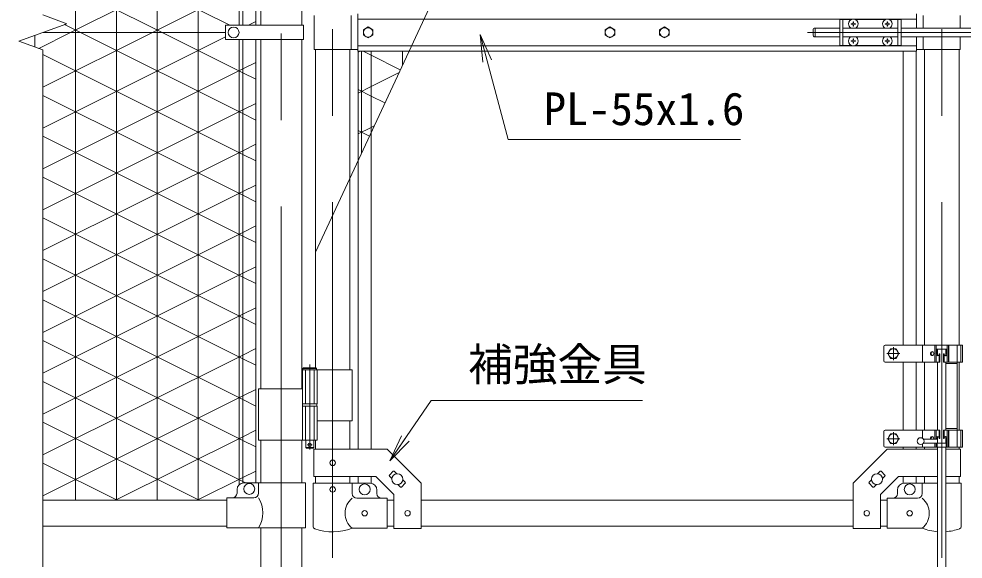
# Model space of a CAD drawing. Units: millimetres, scale not verified. Extents: x -4200 to 4200, y -2970 to 2970.
# Drawn here: x -143 to 1243, y -537 to 256 of the extents above; entities that cross this region are included whole.
import ezdxf
from ezdxf.enums import TextEntityAlignment as Align

# ---------------------------------------------------------------- set-up
doc = ezdxf.new("R2010")
doc.units = ezdxf.units.MM
doc.header["$LTSCALE"] = 20
for name, pattern in [('DASHED', [7.5, 6, -1.5]), ('USER1', [50.8, 31.75, -6.35, 6.35, -6.35]), ('USER3', [0.375, 0.25, -0.125])]:
    doc.linetypes.add(name, pattern=pattern)
for name, color, linetype, lineweight in [('0-1_D-BMK', 2, 'USER1', 13), ('0-2_D-STR1', 1, 'Continuous', 18), ('0-3_D-STR3', 3, 'Continuous', 13), ('0-4_0', 7, 'Continuous', 9), ('0-8_D-STR-DIM', 7, 'Continuous', 9), ('0-9_D-STR-TXT', 7, 'Continuous', 9), ('0-A_Defpoints', 8, 'Continuous', 18)]:
    doc.layers.add(name, color=color, linetype=linetype, lineweight=lineweight)
doc.styles.add('ＭＳ ゴシック', font='')
doc.styles.get('ＭＳ ゴシック').set_extended_font_data('MS Gothic')

# ---------------------------------------------------------------- blocks, each defined once
blk = doc.blocks.new('_Open')
at = {"layer": '0-4_0'}
blk.add_line((-20, 3.33), (0, 0), dxfattribs=at)
blk.add_lwpolyline([(-20, -3.33), (0, 0), (-20, 0)], dxfattribs=at)

msp = doc.modelspace()

# ---------------------------------------------------------------- linework, layer by layer
at = {"layer": '0-1_D-BMK'}
for p, q in [((317.39, 1003.1), (317.39, -535.29)), ((1211.59, 1003.1), (1211.59, -535.29)), ((241.99, 996.61), (241.99, -799.21)), ((1014.52, 236.37), (1638.97, 236.37)), ((1150.09, -235.13), (1131.09, -235.13)), ((1140.59, -225.63), (1140.59, -244.63)), ((283.83, -251.21), (283.83, -376.1)), ((1150.09, -360.13), (1131.09, -360.13)), ((1140.59, -350.63), (1140.59, -369.63)), ((287.46, -369.13), (280.21, -369.13))]:
    msp.add_line(p, q, dxfattribs=at)
at = {"layer": '0-2_D-STR1'}
for p, q in [((211.74, 703.87), (211.74, 246.87)), ((272.24, 703.87), (272.24, 246.87)), ((211.74, 225.87), (211.74, -287.13)), ((272.24, 225.87), (272.24, -287.13)), ((291.99, 211.37), (291.99, -256.13)), ((342.79, 211.37), (342.79, -259.13)), ((1186.19, 211.37), (1186.19, -222.63)), ((1236.99, 211.37), (1236.99, -222.63)), ((1186.19, -247.63), (1186.19, -347.63)), ((1236.99, -247.63), (1236.99, -347.63)), ((342.79, -334.13), (342.79, -375.58)), ((211.74, -362.13), (211.74, -424.93)), ((272.24, -362.13), (272.24, -424.93)), ((291.99, -362.13), (291.99, -375.58)), ((1186.19, -372.63), (1186.19, -375.58)), ((1236.99, -372.63), (1236.99, -375.58)), ((291.99, -415.58), (291.99, -425.63)), ((342.79, -415.58), (342.79, -425.63)), ((1186.19, -415.58), (1186.19, -425.63)), ((1236.99, -415.58), (1236.99, -425.63)), ((161.99, -450.63), (-108.01, -450.63)), ((397.39, -450.63), (407.39, -450.63)), ((447.39, -450.63), (1081.59, -450.63)), ((1121.59, -450.63), (1131.59, -450.63)), ((161.99, -488.63), (-108.01, -488.63)), ((211.74, -490.93), (211.74, -788.63)), ((272.24, -490.93), (272.24, -788.63)), ((397.39, -488.63), (407.39, -488.63)), ((447.39, -488.63), (1081.59, -488.63)), ((1121.59, -488.63), (1131.59, -488.63))]:
    msp.add_line(p, q, dxfattribs=at)
at = {"layer": '0-3_D-STR3'}
for p, q in [((185.49, 899.07), (185.49, 246.87)), ((204.49, 899.07), (204.49, 246.87)), ((354.49, 208.87), (354.49, 263.87)), ((1174.49, 242.87), (1174.49, 263.87)), ((290.39, 261.37), (290.39, 211.37)), ((344.39, 261.37), (344.39, 211.37)), ((1174.49, 255.87), (354.49, 255.87)), ((1061.84, 255.37), (1061.84, 217.37)), ((1079.24, 255.37), (1061.84, 255.37)), ((1066.34, 255.37), (1066.34, 217.37)), ((1081.45, 252.02), (1081.42, 250.72)), ((1082.24, 252.02), (1081.45, 252.02)), ((1082.24, 252.02), (1082.26, 250.72)), ((1129.24, 255.37), (1084.44, 255.37)), ((1131.45, 252.02), (1131.42, 250.72)), ((1132.24, 252.02), (1131.45, 252.02)), ((1132.24, 252.02), (1132.26, 250.72)), ((1151.84, 255.37), (1134.44, 255.37)), ((1147.34, 255.37), (1147.34, 217.37)), ((1151.84, 255.37), (1151.84, 217.37)), ((1184.59, 261.37), (1184.59, 242.87)), ((1238.59, 261.37), (1238.59, 242.87)), ((-108.01, 236.37), (159.99, 236.37)), ((159.99, 246.87), (159.99, 225.87)), ((274.79, 246.87), (159.99, 246.87)), ((274.79, 246.87), (274.79, 225.87)), ((1022.64, 239.87), (1022.64, 232.87)), ((1037.09, 242.87), (1025.64, 242.87)), ((1025.64, 242.87), (1025.64, 229.87)), ((1036.94, 242.87), (1061.84, 242.87)), ((1066.34, 242.87), (1147.34, 242.87)), ((1078.69, 248.47), (1078.69, 248.87)), ((1079.99, 248.45), (1078.69, 248.47)), ((1081.45, 245.72), (1081.42, 247.01)), ((1082.24, 245.72), (1081.45, 245.72)), ((1082.24, 245.72), (1082.26, 247.01)), ((1083.69, 249.29), (1084.99, 249.26)), ((1084.99, 249.26), (1084.99, 248.87)), ((1129.99, 249.29), (1128.69, 249.26)), ((1128.69, 249.26), (1128.69, 248.87)), ((1131.45, 245.72), (1131.42, 247.01)), ((1132.24, 245.72), (1131.45, 245.72)), ((1132.24, 245.72), (1132.26, 247.01)), ((1133.69, 248.45), (1134.99, 248.47)), ((1134.99, 248.47), (1134.99, 248.87)), ((1151.84, 242.87), (1332.64, 242.87)), ((274.79, 225.87), (159.99, 225.87)), ((185.49, -424.93), (185.49, 225.87)), ((204.49, -424.93), (204.49, 225.87)), ((1037.09, 229.87), (1025.64, 229.87)), ((1036.94, 229.87), (1061.84, 229.87)), ((1066.34, 229.87), (1147.34, 229.87)), ((1078.69, 223.47), (1078.69, 223.87)), ((1079.99, 223.45), (1078.69, 223.47)), ((1081.45, 227.02), (1081.42, 225.72)), ((1081.45, 220.72), (1081.42, 222.01)), ((1082.24, 227.02), (1081.45, 227.02)), ((1082.24, 227.02), (1082.26, 225.72)), ((1082.24, 220.72), (1082.26, 222.01)), ((1083.69, 224.29), (1084.99, 224.26)), ((1083.69, 223.45), (1084.99, 223.47)), ((1084.99, 224.26), (1084.99, 223.87)), ((1084.99, 223.47), (1084.99, 223.87)), ((1129.99, 224.29), (1128.69, 224.26)), ((1128.69, 224.26), (1128.69, 223.87)), ((1131.45, 227.02), (1131.42, 225.72)), ((1131.45, 220.72), (1131.42, 222.01)), ((1132.24, 227.02), (1131.45, 227.02)), ((1132.24, 227.02), (1132.26, 225.72)), ((1132.24, 220.72), (1132.26, 222.01)), ((1133.69, 224.29), (1134.99, 224.26)), ((1133.69, 223.45), (1134.99, 223.47)), ((1134.99, 224.26), (1134.99, 223.87)), ((1134.99, 223.47), (1134.99, 223.87)), ((1151.84, 229.87), (1332.64, 229.87)), ((1174.49, 208.87), (1174.49, 229.87)), ((1184.59, 229.87), (1184.59, 211.37)), ((1238.59, 229.87), (1238.59, 211.37)), ((290.39, 211.37), (354.49, 211.37)), ((1174.49, 216.87), (354.49, 216.87)), ((1174.49, 208.87), (354.49, 208.87)), ((354.89, 208.87), (354.89, -375.58)), ((373.89, 208.87), (373.89, -375.58)), ((1079.24, 217.37), (1061.84, 217.37)), ((1082.24, 220.72), (1081.45, 220.72)), ((1129.24, 217.37), (1084.44, 217.37)), ((1132.24, 220.72), (1131.45, 220.72)), ((1151.84, 217.37), (1134.44, 217.37)), ((1155.09, 208.87), (1155.09, -222.63)), ((1174.09, 208.87), (1174.09, -222.63)), ((1238.59, 211.37), (1174.49, 211.37)), ((1126.59, -224.63), (1126.59, -245.63)), ((1242.19, -222.63), (1128.59, -222.63)), ((1183.29, -222.63), (1183.29, -247.63)), ((1201.59, -222.63), (1201.59, -247.63)), ((1203.49, -222.63), (1203.49, -247.63)), ((1219.69, -228.63), (1203.49, -228.63)), ((1205.09, -235.63), (1205.09, -228.63)), ((1205.59, -228.63), (1205.59, -237.65)), ((1208.09, -235.63), (1208.09, -247.63)), ((1208.09, -235.63), (1208.78, -235.63)), ((1208.78, -235.63), (1208.78, -247.63)), ((1214.4, -235.63), (1214.4, -247.63)), ((1215.09, -235.63), (1214.4, -235.63)), ((1215.09, -235.63), (1215.09, -247.63)), ((1217.59, -228.63), (1217.59, -237.65)), ((1218.09, -228.63), (1218.09, -235.63)), ((1219.69, -222.63), (1219.69, -247.63)), ((1221.59, -222.63), (1221.59, -247.63)), ((1221.83, -222.63), (1221.83, -247.63)), ((1234.29, -222.63), (1234.29, -372.63)), ((1239.89, -222.63), (1239.89, -247.63)), ((1242.19, -222.63), (1242.19, -247.63)), ((1208.78, -247.63), (1128.59, -247.63)), ((1155.09, -247.63), (1155.09, -347.63)), ((1174.09, -247.63), (1174.09, -347.63)), ((1205.59, -247.63), (1205.59, -347.63)), ((1242.19, -247.63), (1214.4, -247.63)), ((1217.59, -247.63), (1217.59, -347.63)), ((273.03, -259.13), (273.03, -309.13)), ((345.94, -259.13), (273.03, -259.13)), ((273.83, -257.13), (274.83, -256.13)), ((273.83, -257.13), (273.83, -259.13)), ((273.83, -257.13), (293.83, -257.13)), ((292.83, -256.13), (274.83, -256.13)), ((294.63, -259.13), (294.63, -309.13)), ((345.94, -259.13), (345.94, -334.13)), ((1234.29, -249.93), (1217.59, -249.93)), ((273.03, -287.13), (208.69, -287.13)), ((208.69, -287.13), (208.69, -362.13)), ((294.63, -309.13), (273.03, -309.13)), ((294.63, -312.13), (273.03, -312.13)), ((273.03, -312.13), (273.03, -362.13)), ((273.33, -309.13), (273.33, -312.13)), ((294.33, -312.13), (273.33, -312.13)), ((294.33, -309.13), (294.33, -312.13)), ((294.63, -312.13), (294.63, -362.13)), ((345.94, -334.13), (294.74, -334.13)), ((1234.29, -345.33), (1217.59, -345.33)), ((1126.59, -349.63), (1126.59, -370.63)), ((1208.78, -347.63), (1128.59, -347.63)), ((1183.29, -347.63), (1183.29, -359.42)), ((1201.59, -360.63), (1201.59, -347.63)), ((1203.49, -360.63), (1203.49, -347.63)), ((1205.09, -359.63), (1205.09, -360.63)), ((1205.59, -357.62), (1205.59, -366.63)), ((1208.09, -359.63), (1208.09, -347.63)), ((1208.09, -359.63), (1208.78, -359.63)), ((1208.78, -359.63), (1208.78, -347.63)), ((1242.19, -347.63), (1214.4, -347.63)), ((1214.4, -359.63), (1214.4, -347.63)), ((1215.09, -359.63), (1214.4, -359.63)), ((1215.09, -359.63), (1215.09, -347.63)), ((1217.59, -357.62), (1217.59, -366.63)), ((1218.09, -372.63), (1218.09, -359.63)), ((1219.69, -372.63), (1219.69, -347.63)), ((1221.59, -372.63), (1221.59, -347.63)), ((1221.83, -347.63), (1221.83, -372.63)), ((1239.89, -347.63), (1239.89, -372.63)), ((1242.19, -347.63), (1242.19, -372.63)), ((294.63, -362.13), (208.69, -362.13)), ((278.83, -374.13), (277.83, -373.13)), ((288.83, -374.13), (278.83, -374.13)), ((288.83, -374.13), (289.83, -373.13)), ((289.83, -362.13), (289.83, -373.13)), ((1242.19, -372.63), (1128.59, -372.63)), ((1155.09, -372.63), (1155.09, -375.58)), ((1174.09, -372.63), (1174.09, -375.58)), ((1183.29, -367.84), (1183.29, -372.63)), ((1205.59, -360.63), (1184.59, -360.63)), ((1205.59, -366.63), (1184.59, -366.63)), ((1201.59, -372.63), (1201.59, -366.63)), ((1205.59, -366.63), (1203.49, -366.63)), ((1203.49, -372.63), (1203.49, -366.63)), ((1203.49, -366.63), (1218.09, -366.63)), ((1205.09, -366.63), (1205.09, -372.63)), ((1205.59, -372.63), (1205.59, -621.63)), ((1217.59, -372.63), (1217.59, -621.63)), ((289.69, -415.58), (289.69, -375.58)), ((1239.29, -375.58), (1217.59, -375.58)), ((1239.29, -415.58), (1239.29, -375.58)), ((289.69, -415.58), (380.82, -415.58)), ((354.89, -415.58), (354.89, -425.63)), ((373.89, -415.58), (373.89, -425.63)), ((380.82, -415.58), (407.39, -442.15)), ((400.72, -413.57), (406.38, -407.92)), ((400.72, -414.99), (404.44, -418.7)), ((407.8, -407.92), (411.51, -411.63)), ((1121.19, -407.92), (1117.47, -411.63)), ((1148.16, -415.58), (1121.59, -442.15)), ((1128.26, -413.57), (1122.6, -407.92)), ((1128.26, -414.99), (1124.54, -418.7)), ((1205.59, -415.58), (1148.16, -415.58)), ((1155.09, -415.58), (1155.09, -425.63)), ((1174.09, -415.58), (1174.09, -425.63)), ((1239.29, -415.58), (1217.59, -415.58)), ((277.69, -424.93), (186.99, -424.93)), ((208.59, -424.93), (208.59, -439.93)), ((277.69, -424.93), (277.69, -490.93)), ((288.84, -425.63), (345.94, -425.63)), ((288.84, -425.63), (288.84, -489.33)), ((345.94, -425.63), (345.94, -440.63)), ((345.94, -425.63), (372.39, -425.63)), ((413.27, -427.53), (416.99, -431.25)), ((418.4, -431.25), (424.06, -425.59)), ((420.34, -420.46), (424.06, -424.18)), ((447.39, -491.83), (447.39, -425.58)), ((1081.59, -491.83), (1081.59, -425.58)), ((1108.64, -420.46), (1104.92, -424.18)), ((1110.58, -431.25), (1104.92, -425.59)), ((1115.71, -427.53), (1112, -431.25)), ((1183.04, -425.63), (1183.04, -440.63)), ((1240.14, -425.63), (1217.59, -425.63)), ((1240.14, -425.63), (1240.14, -489.33)), ((176.99, -434.93), (176.99, -439.93)), ((382.39, -440.63), (382.39, -435.63)), ((407.39, -491.83), (407.39, -442.15)), ((1121.59, -491.83), (1121.59, -442.15)), ((1146.59, -440.63), (1146.59, -435.63)), ((201.59, -446.93), (161.99, -446.93)), ((161.99, -446.93), (161.99, -490.93)), ((397.39, -447.63), (352.94, -447.63)), ((397.39, -491.63), (397.39, -447.63)), ((1131.59, -447.63), (1176.04, -447.63)), ((1131.59, -491.63), (1131.59, -447.63)), ((277.69, -490.93), (161.99, -490.93)), ((397.39, -491.63), (345.94, -491.63)), ((407.39, -491.83), (447.39, -491.83)), ((1121.59, -491.83), (1081.59, -491.83)), ((1131.59, -491.63), (1183.04, -491.63))]:
    msp.add_line(p, q, dxfattribs=at)
at = {"layer": '0-3_D-STR3', "linetype": 'USER3'}
msp.add_line((1221.83, -247.63), (1235.83, -247.63), dxfattribs=at)
at = {"layer": '0-3_D-STR3', "linetype": 'DASHED'}
for p, q in [((277.53, -259.13), (277.53, -309.13)), ((290.13, -259.13), (290.13, -309.13)), ((277.53, -312.13), (277.53, -362.13)), ((290.13, -312.13), (290.13, -362.13))]:
    msp.add_line(p, q, dxfattribs=at)
at = {"layer": '0-3_D-STR3'}
for points in [[(369.49, 244.47), (376.51, 240.42), (376.51, 232.32), (369.49, 228.27), (362.48, 232.32), (362.48, 240.42)], [(724.49, 244.47), (717.48, 240.42), (717.48, 232.32), (724.49, 228.27), (731.51, 232.32), (731.51, 240.42)], [(804.49, 244.47), (797.48, 240.42), (797.48, 232.32), (804.49, 228.27), (811.51, 232.32), (811.51, 240.42)], [(1144.64, -228.12), (1148.69, -235.13), (1144.64, -242.15), (1136.54, -242.15), (1132.49, -235.13), (1136.54, -228.12)], [(1144.64, -353.12), (1148.69, -360.13), (1144.64, -367.15), (1136.54, -367.15), (1132.49, -360.13), (1136.54, -353.12)]]:
    msp.add_lwpolyline(points, close=True, dxfattribs=at)
for points in [[(1079.99, 249.29), (1078.69, 249.26), (1078.69, 248.87)], [(1083.69, 248.45), (1084.99, 248.47), (1084.99, 248.87)], [(1129.99, 248.45), (1128.69, 248.47), (1128.69, 248.87)], [(1133.69, 249.29), (1134.99, 249.26), (1134.99, 248.87)], [(1079.99, 224.29), (1078.69, 224.26), (1078.69, 223.87)], [(1129.99, 223.45), (1128.69, 223.47), (1128.69, 223.87)], [(292.83, -256.13), (293.83, -257.13), (293.83, -259.13)], [(277.83, -362.13), (277.83, -373.13), (289.83, -373.13)], [(289.69, -375.58), (397.39, -375.58), (447.39, -425.58)], [(1205.59, -375.58), (1131.59, -375.58), (1081.59, -425.58)], [(1205.59, -425.63), (1183.04, -425.63), (1156.59, -425.63)]]:
    msp.add_lwpolyline(points, dxfattribs=at)
for centre, radius in [((171.99, 236.37), 8), ((369.49, 236.37), 7.03), ((724.49, 236.37), 7.03), ((804.49, 236.37), 7.03), ((1140.59, -235.13), 7.03), ((1140.59, -360.13), 7.03), ((1180.59, -363.63), 5), ((283.83, -369.13), 2.5), ((317.39, -395.58), 4), ((412.39, -419.58), 8), ((1116.59, -419.58), 8), ((194.99, -433.93), 8), ((364.39, -434.63), 8), ((1164.59, -434.63), 8), ((317.39, -434.63), 4), ((364.39, -469.63), 4), ((427.39, -469.58), 4), ((1101.59, -469.58), 4), ((1164.59, -469.63), 4)]:
    msp.add_circle(centre, radius, dxfattribs=at)
for centre, radius, start, end in [((1081.84, 248.87), 7, 0, 180), ((1079.94, 250.77), 1.49, 270, 0), ((1083.75, 250.77), 1.49, 180, 270), ((1131.84, 248.87), 7, 0, 180), ((1129.94, 250.77), 1.49, 270, 0), ((1133.75, 250.77), 1.49, 180, 270), ((1025.64, 239.87), 3, 90, 180), ((1081.84, 248.87), 7, 180, 238.99728), ((1079.94, 246.96), 1.49, 0, 90), ((1083.75, 246.96), 1.49, 90, 180), ((1081.84, 248.87), 7, 301.00272, 0), ((1131.84, 248.87), 7, 180, 238.99728), ((1129.94, 246.96), 1.49, 0, 90), ((1133.75, 246.96), 1.49, 90, 180), ((1131.84, 248.87), 7, 301.00272, 0), ((1025.64, 232.87), 3, 180, 270), ((1081.84, 223.87), 7, 121.00272, 180), ((1081.84, 223.87), 7, 180, 0), ((1079.94, 225.77), 1.49, 270, 0), ((1079.94, 221.96), 1.49, 0, 90), ((1083.75, 225.77), 1.49, 180, 270), ((1083.75, 221.96), 1.49, 90, 180), ((1081.84, 223.87), 7, 0, 58.99728), ((1131.84, 223.87), 7, 121.00272, 180), ((1131.84, 223.87), 7, 180, 0), ((1129.94, 225.77), 1.49, 270, 0), ((1129.94, 221.96), 1.49, 0, 90), ((1133.75, 225.77), 1.49, 180, 270), ((1133.75, 221.96), 1.49, 90, 180), ((1131.84, 223.87), 7, 0, 58.99728), ((1128.59, -224.63), 2, 90, 180), ((1128.59, -245.63), 2, 180, 270), ((1128.59, -349.63), 2, 90, 180), ((1128.59, -370.63), 2, 180, 270), ((401.43, -414.28), 1, 135, 225), ((407.09, -408.62), 1, 45, 135), ((1121.89, -408.62), 1, 45, 135), ((1127.55, -414.28), 1, 315, 45), ((186.99, -434.93), 10, 90, 180), ((372.39, -435.63), 10, 0, 90), ((423.35, -424.89), 1, 315, 45), ((1105.63, -424.89), 1, 135, 225), ((1156.59, -435.63), 10, 90, 180), ((169.99, -439.93), 7, 270, 0), ((201.59, -439.93), 7, 270, 0), ((352.94, -440.63), 7, 180, 270), ((389.39, -440.63), 7, 180, 270), ((417.69, -430.54), 1, 225, 315), ((1111.29, -430.54), 1, 225, 315), ((1139.59, -440.63), 7, 270, 0), ((1176.04, -440.63), 7, 270, 0), ((174.38, -468.93), 40.68, 327.25964, 32.74036), ((364.14, -469.63), 28.55, 129.59418, 230.40582), ((1164.85, -469.63), 28.55, 309.59418, 50.40582), ((292.14, -489.33), 3.3, 180, 250.77949), ((317.39, -416.9), 80, 250.77949, 290.9084), ((1211.59, -416.9), 80, 249.0916, 265.69878), ((1211.59, -416.9), 80, 274.30122, 289.22051), ((1236.84, -489.33), 3.3, 289.22051, 0)]:
    msp.add_arc(centre, radius, start, end, dxfattribs=at)
msp.add_ellipse((1197.44, -235.13), major_axis=(0, 3), ratio=0.839449, dxfattribs=at)
for centre, major_axis, ratio, start_param, end_param in [((1198.6, -235.13), (0, -3), 0.839449, 3.3733968, 6.0513812), ((1205.79, -235.59), (0, -3), 0.766727, 4.7027468, 7.8414058), ((1206.94, -235.59), (0, -3), 0.615242, 4.7027468, 6.0032469), ((1217.39, -235.59), (0, -3), 0.766727, 4.7249648, 7.8636238), ((1216.25, -235.59), (0, -3), 0.615242, 0.2799384, 1.5804385), ((1197.44, -360.13), (0, -3), 0.839449, 1.4033482, 4.8798371), ((1198.6, -360.13), (0, -3), 0.839449, 3.3733968, 4.8798371), ((1205.79, -359.67), (0, 3), 0.766727, 4.7249648, 7.8636238), ((1206.94, -359.67), (0, 3), 0.615242, 0.2799384, 1.5804385), ((1217.39, -359.67), (0, 3), 0.766727, 4.7027468, 7.8414058), ((1216.25, -359.67), (0, 3), 0.615242, 4.7027468, 6.0032469)]:
    msp.add_ellipse(centre, major_axis=major_axis, ratio=ratio, start_param=start_param, end_param=end_param, dxfattribs=at)
at = {"layer": '0-4_0'}
for p, q in [((-60, 236.37), (-60, 923.37)), ((0, 236.37), (0, 923.37)), ((60, 236.37), (60, 923.37)), ((120, 236.37), (120, 923.37)), ((180, 246.87), (180, 901.97)), ((166.22, 246.87), (-108.01, 383.98)), ((193.7, 246.87), (204.49, 252.26)), ((-60, -450.63), (-60, 236.37)), ((0, -450.63), (0, 236.37)), ((60, -450.63), (60, 236.37)), ((120, -450.63), (120, 236.37)), ((-120, 215.08), (-120, 232)), ((-108.01, 96.01), (159.99, 230.01)), ((180, -427.84), (180, 225.87)), ((354.89, 207.46), (357.7, 208.87)), ((360, 59.84), (360, 208.87)), ((420, 188.51), (420, 208.87)), ((185.49, 57.23), (-108.01, 203.98)), ((-108.01, 36.01), (185.49, 182.76)), ((185.49, 182.76), (204.49, 192.26)), ((373.89, 156.96), (414.83, 177.44)), ((354.89, 147.46), (373.89, 156.96)), ((185.49, -2.77), (-108.01, 143.98)), ((185.49, 122.76), (204.49, 132.26)), ((-108.01, -23.99), (185.49, 122.76)), ((373.89, 96.96), (378.35, 99.19)), ((185.49, -62.77), (-108.01, 83.98)), ((354.89, 87.46), (373.89, 96.96)), ((371.4, 84.28), (354.89, 92.53)), ((185.49, 62.76), (204.49, 72.26)), ((-108.01, -83.99), (185.49, 62.76)), ((204.49, 47.73), (185.49, 57.23)), ((185.49, -122.77), (-108.01, 23.98)), ((-108.01, -143.99), (185.49, 2.76)), ((185.49, 2.76), (204.49, 12.26)), ((204.49, -12.27), (185.49, -2.77)), ((185.49, -182.77), (-108.01, -36.02)), ((185.49, -57.24), (204.49, -47.74)), ((-108.01, -203.99), (185.49, -57.24)), ((204.49, -72.27), (185.49, -62.77)), ((185.49, -242.77), (-108.01, -96.02)), ((185.49, -117.24), (204.49, -107.74)), ((-108.01, -263.99), (185.49, -117.24)), ((204.49, -132.27), (185.49, -122.77)), ((185.49, -302.77), (-108.01, -156.02)), ((-108.01, -323.99), (185.49, -177.24)), ((185.49, -177.24), (204.49, -167.74)), ((204.49, -192.27), (185.49, -182.77)), ((185.49, -362.77), (-108.01, -216.02)), ((185.49, -237.24), (204.49, -227.74)), ((-108.01, -383.99), (185.49, -237.24)), ((204.49, -252.27), (185.49, -242.77)), ((185.49, -297.24), (204.49, -287.74)), ((-108.01, -443.99), (185.49, -297.24)), ((204.49, -312.27), (185.49, -302.77)), ((121.22, -450.63), (-108.01, -336.02)), ((-1.3, -450.63), (185.49, -357.24)), ((185.49, -357.24), (204.49, -347.74)), ((204.49, -372.27), (185.49, -362.77)), ((1.22, -450.63), (-108.01, -396.02)), ((185.49, -417.24), (204.49, -407.74)), ((118.7, -450.63), (185.49, -417.24))]:
    msp.add_line(p, q, dxfattribs=at)
for points in [[(-114.14, 212.95), (-67.3, 236.37), (185.49, 362.76), (204.49, 372.26)], [(204.49, 167.73), (185.49, 177.23), (67.22, 236.37), (-108.01, 323.98)], [(-108.01, 156.01), (52.7, 236.37), (185.49, 302.76), (204.49, 312.26)], [(204.49, 107.73), (185.49, 117.23), (-52.78, 236.37), (-76.05, 248)], [(416.77, 181.59), (373.89, 203.03), (362.22, 208.87)], [(394.08, 132.94), (373.89, 143.03), (354.89, 152.53)], [(189.82, -424.93), (185.49, -422.77), (-108.01, -276.02)]]:
    msp.add_lwpolyline(points, dxfattribs=at)
at = {"layer": '0-8_D-STR-DIM'}
for p, q in [((-72.77, 249.19), (-108.01, 262.02)), ((-143.25, 223.54), (-72.77, 249.19)), ((-108.01, 210.72), (-143.25, 223.54)), ((-108.01, -631.63), (-108.01, 210.72))]:
    msp.add_line(p, q, dxfattribs=at)
at = {"layer": '0-9_D-STR-TXT'}
for points in [[(916.13, 79.11), (574.85, 79.11), (534.34, 231.26)], [(772.3, -304.05), (462.24, -304.05), (402.53, -391.19)]]:
    msp.add_lwpolyline(points, dxfattribs=at)
at = {"layer": '0-A_Defpoints'}
msp.add_line((780.39, 961.37), (291.99, -86), dxfattribs=at)

# ---------------------------------------------------------------- block references
at = {"layer": '0-9_D-STR-TXT', "xscale": 2, "yscale": 2}
for p, rotation in [((533.82, 233.19), 104.91069), ((401.4, -392.84), 235.58239)]:
    msp.add_blockref('_Open', p, dxfattribs=dict(at, rotation=rotation))

# ---------------------------------------------------------------- texts
at = {"layer": '0-9_D-STR-TXT', "style": 'ＭＳ ゴシック'}
for s, p in [('PL-55x1.6', (627.3, 85.86)), ('補強金具', (516.21, -289.43))]:
    msp.add_text(s, height=48.09, dxfattribs=at).set_placement(p, align=Align.BOTTOM_LEFT)

doc.saveas('drawing.dxf')
